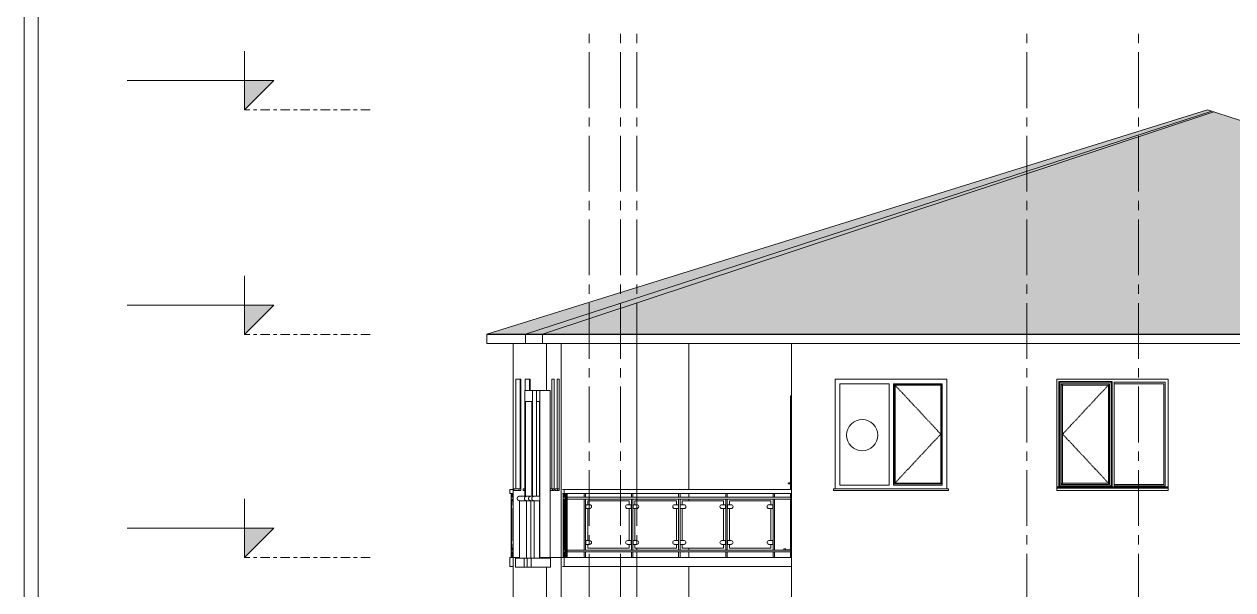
# Model space of a CAD drawing. Header units: millimetres. Extents: x 1373 to 40779, y 1939 to 6439.
# Drawn here: x 30049 to 31675, y 4732 to 5494 of the extents above; entities that cross this region are included whole.
import ezdxf

# ---------------------------------------------------------------- set-up
doc = ezdxf.new("R2010")
doc.units = ezdxf.units.MM
for name, pattern in [('Center', [3, 1.2, -0.6, 0.6, -0.6]), ('Centre', [1.34939, 0.635, -0.23813, 0.23813, -0.23813]), ('IMPORT-CENTER2', [112.5, 75, -12.5, 12.5, -12.5])]:
    doc.linetypes.add(name, pattern=pattern)
for name, color, linetype, lineweight in [('A-ANNO-DIMS', 211, 'Continuous', 18), ('A-DETL', 6, 'Continuous', 30), ('A-DOOR', 31, 'Continuous', 18), ('A-DOOR-FRAM', 31, 'Continuous', 18), ('A-FLOR', 192, 'Continuous', 30), ('A-FLOR-HRAL', 11, 'Continuous', 18), ('A-FLOR-LEVL', 51, 'Continuous', 18), ('A-GLAZ', 151, 'Continuous', 18), ('A-ROOF', 132, 'Continuous', 18), ('A-ROOF-PATT', 132, 'Continuous', 18), ('A-WALL', 20, 'Continuous', 9), ('S-COLS', 52, 'Continuous', 9), ('S-GRID', 252, 'IMPORT-CENTER2', 5)]:
    doc.layers.add(name, color=color, linetype=linetype, lineweight=lineweight)
doc.layers.add('Çember', color=7, linetype='Continuous')

# ---------------------------------------------------------------- blocks, each defined once
blk = doc.blocks.new('STB Stütze - rechteckig - 35-70-2135510-SOL YAN GÖRÜNÜŞ')
at = {"layer": 'S-COLS'}
for p, q in [((-435, 988), (-435, 791.4)), ((-365, 988), (-365, 791.4)), ((-435, 786.4), (-435, 781.3)), ((-365, 786.4), (-365, 781.3)), ((-435, 778.7), (-435, 776.2)), ((-365, 778.7), (-365, 776.2)), ((-435, 712.7), (-435, 710.2)), ((-435, 707.6), (-435, 700)), ((-365, 712.7), (-365, 710.2)), ((-365, 707.6), (-365, 700))]:
    blk.add_line(p, q, dxfattribs=at)
blk = doc.blocks.new('STB Stütze - rechteckig - 35-70-V61-SOL YAN GÖRÜNÜŞ')
at = {"layer": 'S-COLS'}
for p, q in [((-435, 988), (-435, 791.4)), ((-365, 988), (-365, 791.4)), ((-435, 786.4), (-435, 781.3)), ((-365, 786.4), (-365, 781.3)), ((-435, 778.7), (-435, 776.2)), ((-365, 778.7), (-365, 776.2)), ((-435, 712.7), (-435, 710.2)), ((-435, 707.6), (-435, 700)), ((-365, 712.7), (-365, 710.2)), ((-365, 707.6), (-365, 700))]:
    blk.add_line(p, q, dxfattribs=at)
blk = doc.blocks.new('STB Stütze - rechteckig - 35-70-2136767-SOL YAN GÖRÜNÜŞ')
at = {"layer": 'S-COLS'}
for p, q in [((-435, 1288), (-435, 1091.4)), ((-365, 1288), (-365, 1091.4)), ((-435, 1086.4), (-435, 1081.3)), ((-435, 1078.7), (-435, 1076.2)), ((-365, 1086.4), (-365, 1081.3)), ((-365, 1078.7), (-365, 1076.2)), ((-435, 1012.7), (-435, 1010.2)), ((-365, 1012.7), (-365, 1010.2)), ((-435, 1007.6), (-435, 1000)), ((-365, 1007.6), (-365, 1000))]:
    blk.add_line(p, q, dxfattribs=at)
blk = doc.blocks.new('STB Stütze - rechteckig - 35-70-V71-SOL YAN GÖRÜNÜŞ')
at = {"layer": 'S-COLS'}
for p, q in [((-435, 1288), (-435, 1091.4)), ((-365, 1288), (-365, 1091.4)), ((-435, 1086.4), (-435, 1081.3)), ((-435, 1078.7), (-435, 1076.2)), ((-365, 1086.4), (-365, 1081.3)), ((-365, 1078.7), (-365, 1076.2)), ((-435, 1012.7), (-435, 1010.2)), ((-365, 1012.7), (-365, 1010.2)), ((-435, 1007.6), (-435, 1000)), ((-365, 1007.6), (-365, 1000))]:
    blk.add_line(p, q, dxfattribs=at)
blk = doc.blocks.new('JTIRJRT')
at = {"layer": 'A-FLOR-LEVL'}
for points in [[(21893.2, -1469.4), (21893.2, -1508.9), (21932.7, -1469.4)], [(21893.2, -1772.2), (21893.2, -1811.7), (21932.7, -1772.2)], [(21893.2, -2072.2), (21893.2, -2111.7), (21932.7, -2072.2)]]:
    blk.add_hatch(color=256, dxfattribs=at).paths.add_polyline_path(points)
for p, q in [((21893.2, -1508.9), (21893.2, -1430)), ((21932.7, -1469.4), (21735.2, -1469.4)), ((21932.7, -1469.4), (21893.2, -1508.9)), ((21893.2, -1811.7), (21893.2, -1732.7)), ((21932.7, -1772.2), (21735.2, -1772.2)), ((21932.7, -1772.2), (21893.2, -1811.7)), ((21893.2, -2111.7), (21893.2, -2032.7)), ((21932.7, -2072.2), (21735.2, -2072.2)), ((21932.7, -2072.2), (21893.2, -2111.7))]:
    blk.add_line(p, q, dxfattribs=at)
at = {"layer": 'A-FLOR-LEVL', "linetype": 'Centre', "ltscale": 20}
for p, q in [((22062.3, -1508.9), (21893.2, -1508.9)), ((22062.3, -1811.7), (21893.2, -1811.7)), ((22062.3, -2111.7), (21893.2, -2111.7))]:
    blk.add_line(p, q, dxfattribs=at)

msp = doc.modelspace()

# ---------------------------------------------------------------- hatches: boundary and pattern name
at = {"layer": 'A-ROOF-PATT'}
h = msp.add_hatch(dxfattribs=at)
h.set_pattern_fill('FP_33', color=256, style=0, pattern_type=2)
h.set_pattern_definition([(0, (30987.922, 5161.81), (31.777, 9.419), [0.66258, -0.55215, 0.77301, -0.33129, -1.436]), (0, (30987.922, 5161.81), (31.777, 9.419), [-2.319, 0.99388, -0.44172]), (0, (30989.791, 5162.202), (31.777, 9.419), [0.55215, -2.098, 0.44172, -0.66258]), (0, (30988.1, 5161.221), (31.777, 9.419), [0.33129, -3.423]), (18.016, (30987.92244, 5161.80953), (28.02184183, 9.41877813), [29.185, -92.631]), (18.016, (30988.58544, 5161.80953), (28.02184183, 9.41877813), [28.551, -93.265]), (18.016, (30989.13744, 5161.80953), (28.02184183, 9.41877813), [26.647, -95.169]), (18.016, (30988.10044, 5161.22053), (28.02184183, 9.41877813), [29.185, -92.631]), (18.016, (30988.43144, 5161.22053), (28.02184183, 9.41877813), [29.185, -92.631]), (18.016, (30991.23544, 5161.80953), (28.02184183, 9.41877813), [27.916, -93.9])])
h.paths.add_polyline_path([(30702.1, 5076.4), (30723.4, 5076.4), (31646.9, 5376.5), (31640.7, 5378.6), (30671.2, 5076.4)])
h = msp.add_hatch(dxfattribs=at)
h.set_pattern_fill('FP_31', color=256, style=0, pattern_type=2)
h.set_pattern_definition([(0, (30987.603, 5162.049), (30.256, 9.419), [0.29972, -0.24977, 0.34968, -0.14986, -0.6494]), (0, (30987.603, 5162.049), (30.256, 9.419), [-1.049, 0.44958, -0.19982]), (0, (30989.11, 5162.442), (30.256, 9.419), [0.24977, -0.94912, 0.19982, -0.29972]), (0, (30986.691, 5161.461), (30.256, 9.419), [0.14986, -1.549]), (18.003, (30987.60344, 5162.04853), (28.558175076, 9.4187525), [29.205, -92.694]), (18.003, (30987.90344, 5162.04853), (28.558175076, 9.4187525), [28.57, -93.329]), (18.003, (30988.15344, 5162.04853), (28.558175076, 9.4187525), [26.665, -95.233]), (18.003, (30986.69144, 5161.46053), (28.558175076, 9.4187525), [29.205, -92.694]), (18.003, (30986.84144, 5161.46053), (28.558175076, 9.4187525), [29.205, -92.694]), (18.003, (30989.10244, 5162.04853), (28.558175076, 9.4187525), [27.935, -93.964])])
h.paths.add_polyline_path([(30746.1, 5076.4), (31649.4, 5375.7), (31646.9, 5376.5), (30723.4, 5076.4)])
h = msp.add_hatch(dxfattribs=at)
h.set_pattern_fill('FP_32', color=256, style=0, pattern_type=2)
h.set_pattern_definition([(0, (31308.006, 5324.051), (64.77, 9.419), [15.24, -12.7, 17.78, -7.62, -33.02]), (0, (31308.006, 5324.051), (64.77, 9.419), [-53.34, 22.86, -10.16]), (0, (31323.246, 5324.443), (64.77, 9.419), [12.7, -48.26, 10.16, -15.24]), (0, (31353.726, 5323.462), (64.77, 9.419), [7.62, -78.74]), (90, (31308.006, 5324.05), (-21.59, 9.419), [9.026, -28.649]), (90, (31323.246, 5324.05), (-21.59, 9.419), [8.83, -28.845]), (90, (31335.946, 5324.05), (-21.59, 9.419), [8.241, -29.434]), (90, (31353.726, 5323.462), (-21.59, 9.419), [9.026, -28.649]), (90, (31361.346, 5323.462), (-21.59, 9.419), [9.026, -28.649]), (90, (31384.206, 5324.05), (-21.59, 9.419), [8.634, -29.041])])
h.paths.add_polyline_path([(30746.1, 5076.4), (32570.7, 5076.4), (31649.4, 5375.7), (30754.3, 5079.1)])

# ---------------------------------------------------------------- linework, layer by layer
at = {"layer": 'A-ANNO-DIMS', "lineweight": 18, "ltscale": 2}
for points in [[(30048.8, 1972.4), (33365, 1969.9), (33365, 6402.4), (30048.8, 6404.9)], [(30067.5, 1991.1), (33346.2, 1988.7), (33346.2, 6383.7), (30067.5, 6386.1)]]:
    msp.add_lwpolyline(points, close=True, dxfattribs=at)
at = {"layer": 'A-DOOR'}
for p, q in [((31077.5, 4876.5), (31077.4, 4876.5)), ((31077.4, 4876.5), (31077.4, 4876.5)), ((31077.4, 4876.5), (31077.4, 4876.5)), ((31077.4, 4876.5), (31077.4, 4876.5)), ((31077.4, 4876.5), (31077.4, 4876.5)), ((31077.4, 4876.5), (31077.4, 4876.5)), ((31077.4, 4876.5), (31077.4, 4876.5)), ((31077.4, 4876.5), (31077.4, 4876.5)), ((31077.4, 4876.5), (31077.4, 4876.5)), ((31077.4, 4876.5), (31077.4, 4876.5)), ((31077.4, 4876.5), (31077.4, 4876.5)), ((31077.4, 4875.1), (31077.4, 4875.1)), ((31077.4, 4875.1), (31077.4, 4875.1)), ((31077.4, 4875.1), (31077.4, 4875.1)), ((31077.4, 4875.1), (31077.4, 4875.1)), ((31077.4, 4875.1), (31077.4, 4875.1)), ((31077.4, 4875.1), (31077.4, 4875.1)), ((31077.4, 4875.1), (31077.4, 4875.1)), ((31077.4, 4875.1), (31077.4, 4875.1)), ((31077.4, 4875.1), (31077.4, 4875.1)), ((31077.4, 4875.1), (31077.4, 4875.1)), ((31077.4, 4875.1), (31077.5, 4875.1)), ((31077.6, 4876.5), (31077.5, 4876.5)), ((31077.5, 4876.5), (31077.5, 4876.5)), ((31077.5, 4876.5), (31077.5, 4876.5)), ((31077.5, 4876.5), (31077.5, 4876.5)), ((31077.5, 4876.5), (31077.5, 4876.5)), ((31077.5, 4875.1), (31077.5, 4875.1)), ((31077.5, 4875.1), (31077.5, 4875.1)), ((31077.5, 4875.1), (31077.5, 4875.1)), ((31077.5, 4875.1), (31077.5, 4875.1)), ((31077.5, 4875.1), (31077.6, 4875.1)), ((31077.7, 4876.5), (31077.6, 4876.5)), ((31077.6, 4876.5), (31077.6, 4876.5)), ((31077.6, 4876.5), (31077.6, 4876.5)), ((31077.6, 4876.5), (31077.6, 4876.5)), ((31077.6, 4875.1), (31077.6, 4875.1)), ((31077.6, 4875.1), (31077.6, 4875.1)), ((31077.6, 4875.1), (31077.6, 4875.1)), ((31077.6, 4875.1), (31077.7, 4875.1)), ((31077.8, 4876.5), (31077.7, 4876.5)), ((31077.7, 4876.5), (31077.7, 4876.5)), ((31077.7, 4876.5), (31077.7, 4876.5)), ((31077.7, 4875.1), (31077.7, 4875.1)), ((31077.7, 4875.1), (31077.7, 4875.1)), ((31077.7, 4875.1), (31077.8, 4875.1)), ((31077.9, 4876.5), (31077.8, 4876.5)), ((31077.8, 4876.5), (31077.8, 4876.5)), ((31077.8, 4876.5), (31077.8, 4876.5)), ((31077.8, 4875.1), (31077.8, 4875.1)), ((31077.8, 4875.1), (31077.8, 4875.1)), ((31077.8, 4875.1), (31077.9, 4875.1)), ((31078, 4876.5), (31077.9, 4876.5)), ((31077.9, 4876.5), (31077.9, 4876.5)), ((31077.9, 4876.5), (31077.9, 4876.5)), ((31077.9, 4875.1), (31077.9, 4875.1)), ((31077.9, 4875.1), (31077.9, 4875.1)), ((31077.9, 4875.1), (31078, 4875.1)), ((31078.1, 4876.5), (31078, 4876.5)), ((31078, 4876.5), (31078, 4876.5)), ((31078, 4876.5), (31078, 4876.5)), ((31078, 4875.1), (31078, 4875.1)), ((31078, 4875.1), (31078, 4875.1)), ((31078, 4875.1), (31078.1, 4875.1)), ((31078.2, 4876.5), (31078.1, 4876.5)), ((31078.1, 4876.5), (31078.1, 4876.5)), ((31078.1, 4875.1), (31078.1, 4875.1)), ((31078.1, 4875.1), (31078.2, 4875.1)), ((31078.3, 4876.5), (31078.2, 4876.5)), ((31078.2, 4876.5), (31078.2, 4876.5)), ((31078.2, 4876.5), (31078.2, 4876.5)), ((31078.2, 4875.1), (31078.2, 4875.1)), ((31078.2, 4875.1), (31078.2, 4875.1)), ((31078.2, 4875.1), (31078.3, 4875.1)), ((31078.4, 4876.5), (31078.3, 4876.5)), ((31078.3, 4876.5), (31078.3, 4876.5)), ((31078.3, 4875.1), (31078.3, 4875.1)), ((31078.3, 4875.1), (31078.4, 4875.1)), ((31079.9, 4876.5), (31078.4, 4876.5)), ((31078.4, 4875.1), (31079.9, 4875.1)), ((31078.4, 4875.1), (31078.4, 4875.1)), ((31079.9, 4877), (31079.9, 4875.8)), ((31079.9, 4875.8), (31079.9, 4874.5)), ((31073, 4787.3), (31071, 4787.3)), ((31071, 4785.9), (31071, 4787.3)), ((31073, 4785.9), (31073, 4787.3)), ((31078.7, 4786.3), (31073, 4786.3)), ((31078.7, 4786.3), (31078.7, 4786.3)), ((31078.7, 4786.3), (31078.8, 4786.3)), ((31078.7, 4786), (31078.7, 4786.2)), ((31078.8, 4786.3), (31078.8, 4786.3)), ((31078.8, 4786.3), (31078.8, 4786.3)), ((31078.8, 4786.3), (31078.8, 4786.3)), ((31078.8, 4786.3), (31078.8, 4786.3)), ((31078.8, 4786.3), (31078.9, 4786.3)), ((31078.9, 4786.3), (31079, 4786.4)), ((31078.9, 4786.3), (31078.9, 4786.3)), ((31078.9, 4786.3), (31078.9, 4786.3)), ((31078.9, 4786.3), (31078.9, 4786.3)), ((31078.9, 4786.3), (31078.9, 4786.3)), ((31078.9, 4786.3), (31078.9, 4786.3)), ((31079, 4786.4), (31079, 4786.4)), ((31079, 4786.4), (31079, 4786.4)), ((31079, 4786.4), (31079, 4786.4)), ((31079, 4786.4), (31079, 4786.4)), ((31079, 4786.4), (31079, 4786.4)), ((31079, 4786.4), (31079.1, 4786.4)), ((31079.1, 4786.5), (31079.1, 4786.6)), ((31079.1, 4786.6), (31079.1, 4786.6)), ((31079.1, 4786.6), (31079.2, 4786.6)), ((31079.1, 4786.6), (31079.1, 4785.9)), ((31079.1, 4786.4), (31079.1, 4786.5)), ((31079.1, 4786.5), (31079.1, 4786.5)), ((31079.1, 4786.5), (31079.1, 4786.5)), ((31079.1, 4786.5), (31079.1, 4786.5)), ((31079.1, 4786.5), (31079.1, 4786.5)), ((31079.1, 4786.5), (31079.1, 4786.5)), ((31079.2, 4786.7), (31079.2, 4786.8)), ((31079.2, 4786.8), (31079.3, 4786.8)), ((31079.2, 4786.6), (31079.2, 4786.7)), ((31079.3, 4786.9), (31079.4, 4787)), ((31079.3, 4786.8), (31079.3, 4786.9)), ((31079.4, 4787), (31079.5, 4787.1)), ((31079.4, 4787), (31079.4, 4787)), ((31079.5, 4787.1), (31079.5, 4787.2)), ((31079.5, 4787.2), (31079.6, 4787.2)), ((31079.6, 4787.2), (31079.7, 4787.3)), ((31079.7, 4787.3), (31079.8, 4787.4)), ((31079.7, 4787.3), (31079.7, 4787.3)), ((31079.8, 4787.4), (31079.9, 4787.5)), ((31079.8, 4787.4), (31079.8, 4787.4)), ((31079.9, 4787.5), (31080, 4787.5))]:
    msp.add_line(p, q, dxfattribs=at)
for start, end in [(150, 180), (180, 210), (75, 120), (240, 285)]:
    msp.add_arc((31077.4, 4875.8), 0.7, start, end, dxfattribs=at)
at = {"layer": 'A-DOOR-FRAM'}
for p, q in [((31080, 4867.2), (31080, 4993.3)), ((31081, 4993.3), (31080, 4993.3)), ((31080, 4857), (31080, 4862.1)), ((31080, 4785.9), (31080, 4854.5)), ((31080, 4775.8), (31080, 4783.4))]:
    msp.add_line(p, q, dxfattribs=at)
at = {"layer": 'A-FLOR', "color": 1, "lineweight": 20}
for p, q in [((30702.4, 4775.8), (30706.7, 4775.8)), ((30702.4, 4775.8), (30702.4, 4763.8)), ((30773, 4775.8), (31081, 4775.8)), ((30775.2, 4775.8), (30775.2, 4763.8)), ((30706.7, 4763.8), (30702.4, 4763.8)), ((31081, 4763.8), (30773, 4763.8))]:
    msp.add_line(p, q, dxfattribs=at)
at = {"layer": 'A-FLOR-HRAL'}
for p, q in [((30702.4, 4867.2), (30706.7, 4867.2)), ((30702.4, 4867.2), (30702.4, 4862.1)), ((30773.2, 4867.2), (30775.5, 4867.2)), ((30775.5, 4862.1), (30775.5, 4867.2)), ((30775.5, 4867.2), (31081, 4867.2)), ((30702.4, 4862.1), (30706.7, 4862.1)), ((30703.8, 4862.1), (30703.8, 4775.8)), ((30703.8, 4857), (30706.7, 4857)), ((30703.8, 4857), (30703.8, 4854.5)), ((30703.8, 4854.5), (30706.7, 4854.5)), ((30704.4, 4846.9), (30704.2, 4846.9)), ((30704.2, 4846.9), (30704.2, 4841.8)), ((30704.4, 4857), (30704.4, 4862.1)), ((30704.4, 4846.9), (30704.4, 4854.5)), ((30705.2, 4846.9), (30704.4, 4846.9)), ((30704.5, 4862.1), (30704.5, 4857)), ((30704.5, 4854.5), (30704.5, 4846.9)), ((30704.5, 4846.1), (30704.5, 4845.8)), ((30706.7, 4852), (30705, 4852)), ((30705, 4852), (30705, 4846.9)), ((30706.4, 4857), (30706.4, 4862.1)), ((30706.4, 4852), (30706.4, 4854.5)), ((30773.2, 4862.1), (30775.5, 4862.1)), ((30773.9, 4775.8), (30773.9, 4862.1)), ((30774.5, 4857), (30776.7, 4857)), ((30774.5, 4854.5), (30776.7, 4854.5)), ((30775, 4841.8), (30775, 4846.9)), ((30775, 4846.9), (30775.1, 4846.9)), ((30775.1, 4846.9), (30775.8, 4846.9)), ((30775.3, 4862.1), (30775.3, 4857)), ((30775.3, 4857), (30775.3, 4862.1)), ((30775.3, 4854.5), (30775.3, 4846.9)), ((30775.3, 4846.9), (30775.3, 4854.5)), ((30775.5, 4862.1), (31081, 4862.1)), ((30775.7, 4852), (30776.5, 4852)), ((30775.7, 4846.9), (30775.7, 4852)), ((30776.1, 4846.9), (30776.2, 4846.9)), ((30776.2, 4846.9), (30776.2, 4841.8)), ((30776.5, 4846.9), (30776.2, 4846.9)), ((30776.5, 4862.1), (30776.5, 4857)), ((30776.5, 4854.5), (30776.5, 4785.9)), ((30776.6, 4857), (30776.6, 4862.1)), ((30776.6, 4785.9), (30776.6, 4854.5)), ((30776.7, 4775.8), (30776.7, 4862.1)), ((30776.8, 4854.5), (30776.8, 4857)), ((30776.8, 4857), (31081, 4857)), ((30776.8, 4854.5), (31081, 4854.5)), ((30778, 4775.8), (30778, 4862.1)), ((30779.3, 4862.1), (30779.3, 4775.8)), ((30802.3, 4862.1), (30802.3, 4857)), ((30802.3, 4854.5), (30802.3, 4785.9)), ((30804.2, 4857), (30804.2, 4862.1)), ((30804.2, 4785.9), (30804.2, 4854.5)), ((30804.5, 4841.8), (30804.5, 4846.9)), ((30804.5, 4846.9), (30809.6, 4846.9)), ((30807.1, 4852), (30862.9, 4852)), ((30807.1, 4846.9), (30807.1, 4852)), ((30860.4, 4846.9), (30865.5, 4846.9)), ((30862.9, 4852), (30862.9, 4846.9)), ((30865.5, 4846.9), (30865.5, 4841.8)), ((30865.8, 4862.1), (30865.8, 4857)), ((30865.8, 4854.5), (30865.8, 4785.9)), ((30867.7, 4857), (30867.7, 4862.1)), ((30867.7, 4785.9), (30867.7, 4854.5)), ((30868, 4841.8), (30868, 4846.9)), ((30868, 4846.9), (30873.1, 4846.9)), ((30870.6, 4852), (30926.4, 4852)), ((30870.6, 4846.9), (30870.6, 4852)), ((30923.9, 4846.9), (30929, 4846.9)), ((30926.4, 4852), (30926.4, 4846.9)), ((30929, 4846.9), (30929, 4841.8)), ((30929.3, 4862.1), (30929.3, 4857)), ((30929.3, 4854.5), (30929.3, 4785.9)), ((30931.2, 4857), (30931.2, 4862.1)), ((30931.2, 4785.9), (30931.2, 4854.5)), ((30931.5, 4841.8), (30931.5, 4846.9)), ((30931.5, 4846.9), (30936.6, 4846.9)), ((30934.1, 4852), (30989.9, 4852)), ((30934.1, 4846.9), (30934.1, 4852)), ((30987.4, 4846.9), (30992.5, 4846.9)), ((30989.9, 4852), (30989.9, 4846.9)), ((30992.5, 4846.9), (30992.5, 4841.8)), ((30992.8, 4862.1), (30992.8, 4857)), ((30992.8, 4854.5), (30992.8, 4785.9)), ((30994.7, 4857), (30994.7, 4862.1)), ((30994.7, 4785.9), (30994.7, 4854.5)), ((30995, 4841.8), (30995, 4846.9)), ((30995, 4846.9), (31000.1, 4846.9)), ((30997.6, 4852), (31053.4, 4852)), ((30997.6, 4846.9), (30997.6, 4852)), ((31050.9, 4846.9), (31056, 4846.9)), ((31053.4, 4852), (31053.4, 4846.9)), ((31056, 4846.9), (31056, 4841.8)), ((31056.3, 4862.1), (31056.3, 4857)), ((31056.3, 4854.5), (31056.3, 4785.9)), ((31058.2, 4857), (31058.2, 4862.1)), ((31058.2, 4785.9), (31058.2, 4854.5)), ((31080.3, 4775.8), (31080.3, 4862.1)), ((30704.2, 4841.8), (30704.4, 4841.8)), ((30704.4, 4798.6), (30704.4, 4841.8)), ((30704.4, 4841.8), (30705.2, 4841.8)), ((30704.5, 4841.8), (30704.5, 4798.6)), ((30705, 4841.8), (30705, 4798.6)), ((30775.1, 4841.8), (30775, 4841.8)), ((30775.8, 4841.8), (30775.1, 4841.8)), ((30775.3, 4841.8), (30775.3, 4798.6)), ((30775.3, 4798.6), (30775.3, 4841.8)), ((30775.7, 4798.6), (30775.7, 4841.8)), ((30776.2, 4841.8), (30776.1, 4841.8)), ((30776.5, 4841.8), (30776.2, 4841.8)), ((30809.6, 4841.8), (30804.5, 4841.8)), ((30807.1, 4798.6), (30807.1, 4841.8)), ((30865.5, 4841.8), (30860.4, 4841.8)), ((30862.9, 4841.8), (30862.9, 4798.6)), ((30873.1, 4841.8), (30868, 4841.8)), ((30870.6, 4798.6), (30870.6, 4841.8)), ((30929, 4841.8), (30923.9, 4841.8)), ((30926.4, 4841.8), (30926.4, 4798.6)), ((30936.6, 4841.8), (30931.5, 4841.8)), ((30934.1, 4798.6), (30934.1, 4841.8)), ((30992.5, 4841.8), (30987.4, 4841.8)), ((30989.9, 4841.8), (30989.9, 4798.6)), ((31000.1, 4841.8), (30995, 4841.8)), ((30997.6, 4798.6), (30997.6, 4841.8)), ((31056, 4841.8), (31050.9, 4841.8)), ((31053.4, 4841.8), (31053.4, 4798.6)), ((30704.4, 4798.6), (30704.2, 4798.6)), ((30704.2, 4798.6), (30704.2, 4793.5)), ((30705.2, 4798.6), (30704.4, 4798.6)), ((30704.5, 4797.9), (30704.5, 4797.2)), ((30775, 4793.5), (30775, 4798.6)), ((30775, 4798.6), (30775.1, 4798.6)), ((30775.1, 4798.6), (30775.8, 4798.6)), ((30776.1, 4798.6), (30776.2, 4798.6)), ((30776.2, 4798.6), (30776.2, 4793.5)), ((30776.5, 4798.6), (30776.2, 4798.6)), ((30804.5, 4793.5), (30804.5, 4798.6)), ((30804.5, 4798.6), (30809.6, 4798.6)), ((30860.4, 4798.6), (30865.5, 4798.6)), ((30865.5, 4798.6), (30865.5, 4793.5)), ((30868, 4793.5), (30868, 4798.6)), ((30868, 4798.6), (30873.1, 4798.6)), ((30923.9, 4798.6), (30929, 4798.6)), ((30929, 4798.6), (30929, 4793.5)), ((30931.5, 4793.5), (30931.5, 4798.6)), ((30931.5, 4798.6), (30936.6, 4798.6)), ((30987.4, 4798.6), (30992.5, 4798.6)), ((30992.5, 4798.6), (30992.5, 4793.5)), ((30995, 4793.5), (30995, 4798.6)), ((30995, 4798.6), (31000.1, 4798.6)), ((31050.9, 4798.6), (31056, 4798.6)), ((31056, 4798.6), (31056, 4793.5)), ((30703.8, 4785.9), (30706.7, 4785.9)), ((30703.8, 4785.9), (30703.8, 4783.4)), ((30703.8, 4783.4), (30706.7, 4783.4)), ((30704.2, 4793.5), (30704.4, 4793.5)), ((30704.4, 4785.9), (30704.4, 4793.5)), ((30704.4, 4793.5), (30705.2, 4793.5)), ((30704.4, 4775.8), (30704.4, 4783.4)), ((30704.5, 4794.7), (30704.5, 4794.3)), ((30704.5, 4793.5), (30704.5, 4785.9)), ((30704.5, 4783.4), (30704.5, 4775.8)), ((30705, 4793.5), (30705, 4788.5)), ((30705, 4788.5), (30706.7, 4788.5)), ((30706.4, 4785.9), (30706.4, 4788.5)), ((30706.4, 4775.8), (30706.4, 4783.4)), ((30774.5, 4785.9), (30776.7, 4785.9)), ((30774.5, 4783.4), (30776.7, 4783.4)), ((30775.1, 4793.5), (30775, 4793.5)), ((30775.8, 4793.5), (30775.1, 4793.5)), ((30775.3, 4793.5), (30775.3, 4785.9)), ((30775.3, 4785.9), (30775.3, 4793.5)), ((30775.3, 4783.4), (30775.3, 4775.8)), ((30775.3, 4775.8), (30775.3, 4783.4)), ((30775.7, 4788.5), (30775.7, 4793.5)), ((30776.5, 4788.5), (30775.7, 4788.5)), ((30776.2, 4793.5), (30776.1, 4793.5)), ((30776.5, 4793.5), (30776.2, 4793.5)), ((30776.5, 4783.4), (30776.5, 4775.8)), ((30776.6, 4775.8), (30776.6, 4783.4)), ((30776.8, 4783.4), (30776.8, 4785.9)), ((30776.8, 4785.9), (31081, 4785.9)), ((30776.8, 4783.4), (31081, 4783.4)), ((30802.3, 4783.4), (30802.3, 4775.8)), ((30804.2, 4775.8), (30804.2, 4783.4)), ((30809.6, 4793.5), (30804.5, 4793.5)), ((30807.1, 4788.5), (30807.1, 4793.5)), ((30862.9, 4788.5), (30807.1, 4788.5)), ((30865.5, 4793.5), (30860.4, 4793.5)), ((30862.9, 4793.5), (30862.9, 4788.5)), ((30865.8, 4783.4), (30865.8, 4775.8)), ((30867.7, 4775.8), (30867.7, 4783.4)), ((30873.1, 4793.5), (30868, 4793.5)), ((30870.6, 4788.5), (30870.6, 4793.5)), ((30926.4, 4788.5), (30870.6, 4788.5)), ((30929, 4793.5), (30923.9, 4793.5)), ((30926.4, 4793.5), (30926.4, 4788.5)), ((30929.3, 4783.4), (30929.3, 4775.8)), ((30931.2, 4775.8), (30931.2, 4783.4)), ((30936.6, 4793.5), (30931.5, 4793.5)), ((30934.1, 4788.5), (30934.1, 4793.5)), ((30989.9, 4788.5), (30934.1, 4788.5)), ((30992.5, 4793.5), (30987.4, 4793.5)), ((30989.9, 4793.5), (30989.9, 4788.5)), ((30992.8, 4783.4), (30992.8, 4775.8)), ((30994.7, 4775.8), (30994.7, 4783.4)), ((31000.1, 4793.5), (30995, 4793.5)), ((30997.6, 4788.5), (30997.6, 4793.5)), ((31053.4, 4788.5), (30997.6, 4788.5)), ((31056, 4793.5), (31050.9, 4793.5)), ((31053.4, 4793.5), (31053.4, 4788.5)), ((31056.3, 4783.4), (31056.3, 4775.8)), ((31058.2, 4775.8), (31058.2, 4783.4))]:
    msp.add_line(p, q, dxfattribs=at)
at = {"layer": 'A-FLOR-HRAL', "linetype": 'Continuous'}
for p, q in [((30705.5, 4857), (30705.5, 4862.1)), ((30705.5, 4852), (30705.5, 4854.5)), ((30775.3, 4857), (30775.3, 4859.5)), ((30775.3, 4846.9), (30775.3, 4850.6)), ((30776.3, 4857), (30776.3, 4862.1)), ((30776.3, 4852), (30776.3, 4854.5)), ((30704.5, 4842.1), (30704.5, 4842.1)), ((30775.3, 4798.6), (30775.3, 4805.6)), ((30704.5, 4785.9), (30704.5, 4786)), ((30705.5, 4785.9), (30705.5, 4788.5)), ((30705.5, 4775.8), (30705.5, 4783.4)), ((30775.3, 4785.9), (30775.3, 4786)), ((30776.3, 4785.9), (30776.3, 4788.5)), ((30776.3, 4775.8), (30776.3, 4783.4)), ((30704.5, 4775.8), (30704.5, 4779.6))]:
    msp.add_line(p, q, dxfattribs=at)
at = {"layer": 'A-FLOR-HRAL'}
for centre, start, end in [((30809.6, 4844.3), 270, 90), ((30860.4, 4844.3), 90, 270), ((30873.1, 4844.3), 270, 90), ((30923.9, 4844.3), 90, 270), ((30936.6, 4844.3), 270, 90), ((30987.4, 4844.3), 90, 270), ((31000.1, 4844.3), 270, 90), ((31050.9, 4844.3), 90, 270), ((30809.6, 4796.1), 270, 90), ((30860.4, 4796.1), 90, 270), ((30873.1, 4796.1), 270, 90), ((30923.9, 4796.1), 90, 270), ((30936.6, 4796.1), 270, 90), ((30987.4, 4796.1), 90, 270), ((31000.1, 4796.1), 270, 90), ((31050.9, 4796.1), 90, 270)]:
    msp.add_arc(centre, 2.54, start, end, dxfattribs=at)
for centre, ratio, start_param, end_param in [((30704.4, 4844.3), 0.043477, 3.141593, 6.283185), ((30706.7, 4844.3), 0.043477, 0, 3.141593), ((30775.1, 4844.3), 0.019667, 3.141593, 6.283185), ((30776.1, 4844.3), 0.019667, 0, 3.141593), ((30704.4, 4796.1), 0.043477, 3.141593, 6.283185), ((30706.7, 4796.1), 0.043477, 0, 3.141593), ((30775.1, 4796.1), 0.019667, 3.141593, 6.283185), ((30776.1, 4796.1), 0.019667, 0, 3.141593)]:
    msp.add_ellipse(centre, major_axis=(0, 2.54), ratio=ratio, start_param=start_param, end_param=end_param, dxfattribs=at)
at = {"layer": 'A-GLAZ'}
for p, q in [((30716, 5015.8), (30716, 4868.3)), ((30716.2, 4873.3), (30716.2, 5009.8)), ((30716.2, 5009.8), (30716.8, 5009.8)), ((30728.6, 5015.8), (30728.6, 5000.8)), ((30728.8, 5000.8), (30728.8, 5009.8)), ((30728.8, 5009.8), (30729.4, 5009.8)), ((31146, 4873.3), (31146, 5009.8)), ((31146, 5009.8), (31212.5, 5009.8)), ((31212.5, 5009.8), (31212.5, 4873.3)), ((31218.3, 4873.3), (31218.3, 5009.8)), ((31218.3, 5009.8), (31284, 5009.8)), ((31219.4, 5008.8), (31219.4, 4875)), ((31219.4, 5008.8), (31283, 5008.8)), ((31220.5, 5007.8), (31219.4, 5008.8)), ((31283, 5008.8), (31282, 5007.8)), ((31283, 4875), (31283, 5008.8)), ((31284, 5009.8), (31284, 4873.3)), ((31441, 4871.1), (31441, 5012.8)), ((31442, 5011.7), (31441, 5012.8)), ((31441, 5012.8), (31512.5, 5012.8)), ((31442, 4872.1), (31442, 5011.7)), ((31511.4, 5011.7), (31442, 5011.7)), ((31446, 5007.8), (31444.2, 5009.5)), ((31444.2, 5009.5), (31444.2, 4874.3)), ((31509.2, 5009.5), (31444.2, 5009.5)), ((31509.2, 5009.5), (31507.5, 5007.8)), ((31509.2, 4874.3), (31509.2, 5009.5)), ((31512.5, 5012.8), (31511.4, 5011.7)), ((31511.4, 5011.7), (31511.4, 4872.1)), ((31512.5, 5012.8), (31512.5, 4871.1)), ((31515.5, 4872.1), (31515.5, 5011.8)), ((31515.5, 5011.8), (31584, 5011.8)), ((31515.5, 5009.8), (31515.5, 5011.8)), ((31584, 5011.8), (31515.5, 5011.8)), ((31582, 5009.8), (31515.5, 5009.8)), ((31582, 5009.8), (31582, 4874.1)), ((31584, 5011.8), (31584, 4872.1)), ((31584, 4872.1), (31584, 5011.8)), ((30732.6, 5000.8), (30722.6, 5000.8)), ((30722.6, 5000.8), (30722.6, 4858.3)), ((30732.6, 4858.3), (30732.6, 5000.8)), ((30737.9, 5000.8), (30732.6, 5000.8)), ((30742.4, 5000.8), (30737.9, 5000.8)), ((30737.9, 5000.8), (30737.9, 4858.3)), ((30742.4, 4775.8), (30742.4, 5000.8)), ((30756.4, 5000.8), (30742.4, 5000.8)), ((30756.4, 5000.8), (30756.4, 4868.3)), ((31220.5, 4876.1), (31220.5, 5007.8)), ((31220.5, 5007.8), (31282, 5007.8)), ((31282, 5007.8), (31282, 4876.1)), ((31446, 5007.8), (31446, 4876.1)), ((31507.5, 5007.8), (31446, 5007.8)), ((31507.5, 4876.1), (31507.5, 5007.8)), ((30723.2, 4858.3), (30723.2, 4985.8)), ((30723.2, 4985.8), (30731.9, 4985.8)), ((30731.9, 4985.8), (30731.9, 4858.3)), ((30738.2, 4858.3), (30738.2, 4985.8)), ((30738.2, 4985.8), (30742.1, 4985.8)), ((30742.1, 4985.8), (30742.1, 4858.3)), ((30707.7, 4868.3), (30714.4, 4868.3)), ((30707.7, 4865.8), (30707.7, 4868.3)), ((30714.4, 4865.8), (30707.7, 4865.8)), ((30714.4, 4868.3), (30716.9, 4868.3)), ((30714.4, 4868.3), (30714.4, 4865.8)), ((30716.9, 4865.8), (30714.4, 4865.8)), ((30716.8, 4873.3), (30716.2, 4873.3)), ((30716.9, 4868.3), (30716.9, 4865.8)), ((30720.3, 4868.3), (30722.6, 4868.3)), ((30720.3, 4865.8), (30720.3, 4868.3)), ((30722.6, 4865.8), (30720.3, 4865.8)), ((30756.3, 4868.3), (30759.4, 4868.3)), ((30756.3, 4865.8), (30756.3, 4868.3)), ((30759.4, 4865.8), (30756.3, 4865.8)), ((30756.4, 4865.8), (30756.4, 4775.8)), ((30759.4, 4868.3), (30761.9, 4868.3)), ((30759.4, 4868.3), (30759.4, 4865.8)), ((30761.9, 4865.8), (30759.4, 4865.8)), ((30761.9, 4868.3), (30761.9, 4865.8)), ((30763.2, 4868.3), (30766.3, 4868.3)), ((30763.2, 4865.8), (30763.2, 4868.3)), ((30766.3, 4865.8), (30763.2, 4865.8)), ((30766.3, 4868.3), (30768.8, 4868.3)), ((30766.3, 4868.3), (30766.3, 4865.8)), ((30768.8, 4865.8), (30766.3, 4865.8)), ((30768.8, 4868.3), (30768.8, 4865.8)), ((31137.5, 4868.3), (31292.5, 4868.3)), ((31137.5, 4865.8), (31137.5, 4868.3)), ((31292.5, 4865.8), (31137.5, 4865.8)), ((31212.5, 4873.3), (31146, 4873.3)), ((31284, 4873.3), (31218.3, 4873.3)), ((31219.4, 4875), (31220.5, 4876.1)), ((31219.4, 4875), (31283, 4875)), ((31282, 4876.1), (31220.5, 4876.1)), ((31283, 4875), (31282, 4876.1)), ((31292.5, 4868.3), (31292.5, 4865.8)), ((31438, 4870.9), (31588, 4870.9)), ((31588, 4870.7), (31438, 4870.7)), ((31588, 4870.2), (31438, 4870.2)), ((31438, 4869.1), (31438, 4869.7)), ((31438, 4865.8), (31438, 4869.1)), ((31588, 4869.1), (31438, 4869.1)), ((31588, 4865.8), (31438, 4865.8)), ((31442, 4872.1), (31441, 4871.1)), ((31512.5, 4871.1), (31441, 4871.1)), ((31511.4, 4872.1), (31442, 4872.1)), ((31446, 4876.1), (31444.2, 4874.3)), ((31444.2, 4874.3), (31509.2, 4874.3)), ((31446, 4876.1), (31507.5, 4876.1)), ((31507.5, 4876.1), (31509.2, 4874.3)), ((31511.4, 4872.1), (31512.5, 4871.1)), ((31582, 4874.1), (31515.5, 4874.1)), ((31515.5, 4874.1), (31515.5, 4872.1)), ((31584, 4872.1), (31515.5, 4872.1)), ((31515.5, 4872.1), (31584, 4872.1)), ((31588, 4869.7), (31588, 4869.1)), ((31588, 4869.1), (31588, 4865.8)), ((30724.8, 4858.3), (30715.3, 4858.3)), ((30715.4, 4858.3), (30715.3, 4858.3)), ((30715.3, 4852.4), (30715.3, 4774.8)), ((30715.3, 4852.3), (30724.8, 4852.3)), ((30715.3, 4852.3), (30715.4, 4852.3)), ((30730.5, 4858.3), (30724.8, 4858.3)), ((30724.8, 4852.4), (30724.8, 4774.8)), ((30724.8, 4852.3), (30730.5, 4852.3)), ((30734.8, 4858.3), (30730.5, 4858.3)), ((30730.5, 4852.3), (30734.8, 4852.3)), ((30730.5, 4852.3), (30730.5, 4774.8)), ((30742.4, 4858.3), (30734.8, 4858.3)), ((30734.8, 4852.4), (30734.8, 4774.8)), ((30734.8, 4852.3), (30742.4, 4852.3)), ((30742.3, 4852.3), (30742.3, 4774.8)), ((30710, 4774.8), (30721.4, 4774.8)), ((30710, 4762.8), (30710, 4774.8)), ((30721.4, 4774.8), (30725.7, 4774.8)), ((30721.4, 4762.8), (30721.4, 4774.8)), ((30725.7, 4774.8), (30730.8, 4774.8)), ((30725.7, 4762.8), (30725.7, 4774.8)), ((30730.8, 4774.8), (30756.8, 4774.8)), ((30730.8, 4762.8), (30730.8, 4774.8)), ((30742.4, 4775.8), (30756.4, 4775.8)), ((30756.8, 4762.8), (30756.8, 4774.8)), ((30721.4, 4762.8), (30710, 4762.8)), ((30725.7, 4762.8), (30721.4, 4762.8)), ((30730.8, 4762.8), (30725.7, 4762.8)), ((30756.8, 4762.8), (30730.8, 4762.8))]:
    msp.add_line(p, q, dxfattribs=at)
at = {"layer": 'A-GLAZ', "linetype": 'Center'}
for p, q in [((31220.5, 5007.8), (31282, 4941.9)), ((31507.5, 5007.8), (31446, 4941.9)), ((31220.5, 4876.1), (31282, 4941.9)), ((31507.5, 4876.1), (31446, 4941.9))]:
    msp.add_line(p, q, dxfattribs=at)
at = {"layer": 'A-GLAZ'}
for points, knots in [([(30715.3, 4858.3), (30715.2, 4858.3), (30715.1, 4858.3), (30714.9, 4858.3), (30714.7, 4858.2), (30714.5, 4858.2), (30714.3, 4858.1), (30714.1, 4858.1), (30713.9, 4858), (30713.7, 4857.9), (30713.5, 4857.8), (30713.3, 4857.6), (30713.1, 4857.5), (30712.9, 4857.3), (30712.7, 4857.1), (30712.5, 4856.8), (30712.4, 4856.4), (30712.2, 4855.9), (30712.1, 4855.6), (30712.1, 4855.3)], [0.5, 0.5, 0.5, 0.5, 0.5208333, 0.5416667, 0.5625, 0.5833333, 0.6041667, 0.625, 0.6458333, 0.6666667, 0.6875, 0.7083333, 0.75, 0.7708333, 0.7916667, 0.8333333, 0.875, 0.9166667, 1, 1, 1, 1]), ([(30712.1, 4855.3), (30712.1, 4855), (30712.2, 4854.6), (30712.4, 4854.1), (30712.5, 4853.8), (30712.7, 4853.5), (30712.9, 4853.3), (30713.1, 4853.1), (30713.4, 4852.9), (30713.6, 4852.7), (30713.9, 4852.6), (30714.1, 4852.5), (30714.3, 4852.4), (30714.5, 4852.4), (30714.7, 4852.3), (30714.9, 4852.3), (30715.1, 4852.3), (30715.2, 4852.3), (30715.3, 4852.3)], [0, 0, 0, 0, 0.0833333, 0.125, 0.1666667, 0.2083333, 0.2291667, 0.25, 0.2916667, 0.3333333, 0.3541667, 0.375, 0.3958333, 0.4166667, 0.4375, 0.4583333, 0.4791667, 0.5, 0.5, 0.5, 0.5]), ([(30724.8, 4858.3), (30724.7, 4858.3), (30724.6, 4858.3), (30724.4, 4858.3), (30724.2, 4858.2), (30724, 4858.2), (30723.9, 4858.1), (30723.7, 4858.1), (30723.5, 4858), (30723.4, 4857.9), (30723.2, 4857.8), (30723, 4857.6), (30722.8, 4857.5), (30722.6, 4857.3), (30722.5, 4857.1), (30722.3, 4856.8), (30722.1, 4856.4), (30722, 4855.9), (30721.9, 4855.6), (30721.9, 4855.3)], [0.5, 0.5, 0.5, 0.5, 0.5208333, 0.5416667, 0.5625, 0.5833333, 0.6041667, 0.625, 0.6458333, 0.6666667, 0.6875, 0.7083333, 0.75, 0.7708333, 0.7916667, 0.8333333, 0.875, 0.9166667, 1, 1, 1, 1]), ([(30721.9, 4855.3), (30721.9, 4855), (30722, 4854.6), (30722.1, 4854.1), (30722.3, 4853.8), (30722.5, 4853.5), (30722.6, 4853.3), (30722.8, 4853.1), (30723, 4852.9), (30723.3, 4852.7), (30723.5, 4852.6), (30723.7, 4852.5), (30723.9, 4852.4), (30724, 4852.4), (30724.2, 4852.3), (30724.4, 4852.3), (30724.6, 4852.3), (30724.7, 4852.3), (30724.8, 4852.3)], [0, 0, 0, 0, 0.0833333, 0.125, 0.1666667, 0.2083333, 0.2291667, 0.25, 0.2916667, 0.3333333, 0.3541667, 0.375, 0.3958333, 0.4166667, 0.4375, 0.4583333, 0.4791667, 0.5, 0.5, 0.5, 0.5]), ([(30730.5, 4858.3), (30730.4, 4858.3), (30730.3, 4858.3), (30730.1, 4858.3), (30729.9, 4858.2), (30729.7, 4858.2), (30729.5, 4858.1), (30729.3, 4858.1), (30729.1, 4858), (30728.9, 4857.9), (30728.8, 4857.8), (30728.5, 4857.6), (30728.3, 4857.5), (30728.2, 4857.3), (30728, 4857.1), (30727.8, 4856.8), (30727.6, 4856.4), (30727.5, 4855.9), (30727.4, 4855.6), (30727.4, 4855.3)], [0.5, 0.5, 0.5, 0.5, 0.5208333, 0.5416667, 0.5625, 0.5833333, 0.6041667, 0.625, 0.6458333, 0.6666667, 0.6875, 0.7083333, 0.75, 0.7708333, 0.7916667, 0.8333333, 0.875, 0.9166667, 1, 1, 1, 1]), ([(30727.4, 4855.3), (30727.4, 4855), (30727.5, 4854.6), (30727.6, 4854.1), (30727.8, 4853.8), (30728, 4853.5), (30728.2, 4853.3), (30728.3, 4853.1), (30728.6, 4852.9), (30728.9, 4852.7), (30729.1, 4852.6), (30729.3, 4852.5), (30729.5, 4852.4), (30729.7, 4852.4), (30729.9, 4852.3), (30730.1, 4852.3), (30730.3, 4852.3), (30730.4, 4852.3), (30730.5, 4852.3)], [0, 0, 0, 0, 0.0833333, 0.125, 0.1666667, 0.2083333, 0.2291667, 0.25, 0.2916667, 0.3333333, 0.3541667, 0.375, 0.3958333, 0.4166667, 0.4375, 0.4583333, 0.4791667, 0.5, 0.5, 0.5, 0.5]), ([(30734.8, 4858.3), (30734.7, 4858.3), (30734.6, 4858.3), (30734.4, 4858.3), (30734.2, 4858.2), (30734, 4858.2), (30733.8, 4858.1), (30733.6, 4858.1), (30733.5, 4858), (30733.3, 4857.9), (30733.1, 4857.8), (30732.9, 4857.6), (30732.7, 4857.5), (30732.6, 4857.3), (30732.4, 4857.1), (30732.2, 4856.8), (30732, 4856.4), (30731.9, 4855.9), (30731.8, 4855.6), (30731.8, 4855.3)], [0.5, 0.5, 0.5, 0.5, 0.5208333, 0.5416667, 0.5625, 0.5833333, 0.6041667, 0.625, 0.6458333, 0.6666667, 0.6875, 0.7083333, 0.75, 0.7708333, 0.7916667, 0.8333333, 0.875, 0.9166667, 1, 1, 1, 1]), ([(30731.8, 4855.3), (30731.8, 4855), (30731.9, 4854.6), (30732, 4854.1), (30732.2, 4853.8), (30732.4, 4853.5), (30732.6, 4853.3), (30732.7, 4853.1), (30733, 4852.9), (30733.2, 4852.7), (30733.5, 4852.6), (30733.6, 4852.5), (30733.8, 4852.4), (30734, 4852.4), (30734.2, 4852.3), (30734.4, 4852.3), (30734.6, 4852.3), (30734.7, 4852.3), (30734.8, 4852.3)], [0, 0, 0, 0, 0.0833333, 0.125, 0.1666667, 0.2083333, 0.2291667, 0.25, 0.2916667, 0.3333333, 0.3541667, 0.375, 0.3958333, 0.4166667, 0.4375, 0.4583333, 0.4791667, 0.5, 0.5, 0.5, 0.5])]:
    msp.add_open_spline(points, degree=3, knots=knots, dxfattribs=at)
at = {"layer": 'A-ROOF'}
for p, q in [((30671.2, 5076.4), (31640.7, 5378.6)), ((31646.9, 5376.5), (30723.4, 5076.4)), ((30746.1, 5076.4), (31649.4, 5375.7)), ((31640.7, 5378.6), (32570.7, 5076.4)), ((30671.2, 5076.4), (32570.7, 5076.4)), ((30671.2, 5075.8), (30671.2, 5076.4)), ((30671.2, 5075.8), (32570.7, 5075.8)), ((30671.2, 5075.8), (30671.2, 5063.8)), ((30723.4, 5075.8), (30723.4, 5076.4)), ((30723.4, 5063.8), (30723.4, 5075.8)), ((30746.1, 5076.4), (30746.1, 5075.8)), ((30746.1, 5075.8), (30746.1, 5063.8)), ((32570.7, 5063.8), (30671.2, 5063.8))]:
    msp.add_line(p, q, dxfattribs=at)
at = {"layer": 'A-WALL'}
for p, q in [((30706.7, 3875.8), (30706.7, 5063.8)), ((30751.4, 5063.8), (30751.4, 5000.8)), ((30771.3, 5063.8), (30771.3, 3875.8)), ((31081, 3875.8), (31081, 5063.8)), ((30710.3, 5015.8), (30716.8, 5015.8)), ((30710.3, 4868.3), (30710.3, 5015.8)), ((30716.8, 5015.8), (30716.8, 4868.3)), ((30722.9, 5015.8), (30729.4, 5015.8)), ((30722.9, 5000.8), (30722.9, 5015.8)), ((30729.4, 5015.8), (30729.4, 5000.8)), ((30758.9, 5015.8), (30761.8, 5015.8)), ((30758.9, 4868.3), (30758.9, 5015.8)), ((30761.8, 5015.8), (30761.8, 4868.3)), ((30765.8, 5015.8), (30768.7, 5015.8)), ((30765.8, 4868.3), (30765.8, 5015.8)), ((30768.7, 5015.8), (30768.7, 4868.3)), ((31140, 5015.8), (31290, 5015.8)), ((31140, 4868.3), (31140, 5015.8)), ((31290, 5015.8), (31290, 4868.3)), ((31438, 4869.7), (31438, 5015.8)), ((31438, 5015.8), (31588, 5015.8)), ((31588, 5015.8), (31588, 4869.7)), ((30715.3, 4775.8), (30706.7, 4775.8)), ((30751.4, 4775.8), (30751.4, 4774.8)), ((30773, 4775.8), (30756.4, 4775.8)), ((30751.4, 4762.8), (30751.4, 4700.8))]:
    msp.add_line(p, q, dxfattribs=at)
at = {"layer": 'S-GRID', "lineweight": 18}
for p, q in [((30808.9, 3018.3), (30808.9, 5488.7)), ((30851.2, 3018.3), (30851.2, 5488.7)), ((30873, 3018.3), (30873, 5488.7)), ((31398, 3018.3), (31398, 5488.7)), ((31548, 3018.3), (31548, 5488.7))]:
    msp.add_line(p, q, dxfattribs=at)
at = {"layer": 'Çember', "color": 1, "linetype": 'Continuous', "lineweight": 5}
msp.add_circle((31176.3, 4940.6), 21, dxfattribs=at)

# ---------------------------------------------------------------- block references
at = {"layer": 'A-DETL'}
msp.add_blockref('JTIRJRT', (8452, 6887.5), dxfattribs=at)
at = {"layer": 'S-COLS'}
for name in ['STB Stütze - rechteckig - 35-70-2136767-SOL YAN GÖRÜNÜŞ', 'STB Stütze - rechteckig - 35-70-V71-SOL YAN GÖRÜNÜŞ', 'STB Stütze - rechteckig - 35-70-2135510-SOL YAN GÖRÜNÜŞ', 'STB Stütze - rechteckig - 35-70-V61-SOL YAN GÖRÜNÜŞ']:
    msp.add_blockref(name, (31308, 3775.8), dxfattribs=at)

doc.saveas('drawing.dxf')
